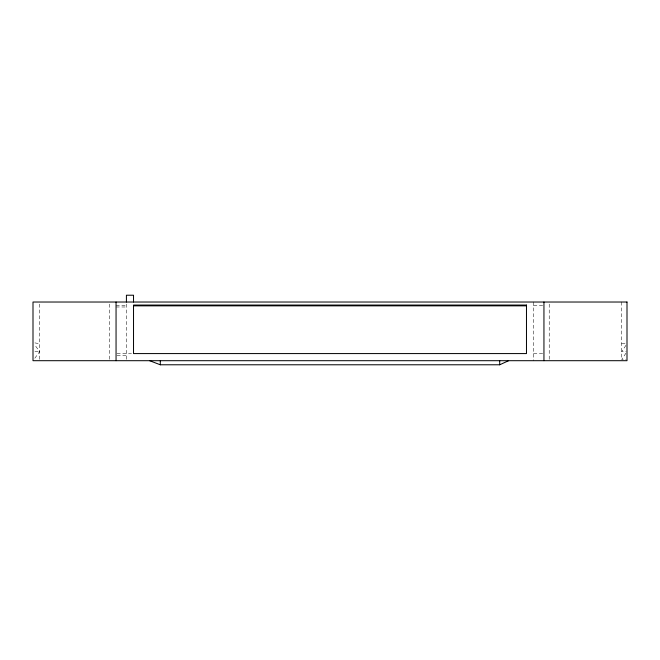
<?xml version="1.0" encoding="UTF-8"?>
<svg xmlns="http://www.w3.org/2000/svg" width="660" height="660" viewBox="0 0 660 660"><rect width="100%" height="100%" fill="white"/><g stroke="black" fill="none" stroke-linecap="round" stroke-linejoin="round"><path stroke-width="0.49" stroke-dasharray="3.3 2.47" d="M625.944 345.337L621.72 351.623L626.117 351.623M625.944 353.191L621.72 359.486L626.117 359.486M34.823 358.223L39.691 351.623L34.823 345.023M116.053 305.324L126.415 305.324M533.585 305.555L543.947 305.555M116.053 306.983L126.415 306.983M621.72 343.761L626.117 343.761M34.914 351.623L39.691 351.623M116.993 353.578L131.497 353.578M533.585 353.603L543.007 353.603M116.993 355.74L126.415 355.74M34.914 342.895L39.691 343.761M621.72 302.024L621.72 359.667M549.227 304.087L549.227 359.667M533.585 302.024L533.585 360.698M126.415 304.087L126.415 360.698M109.362 304.087L109.362 359.65M39.691 304.087L39.691 359.65"/><path stroke-width="0.99" d="M149.63 360.698L160.289 364.782L499.711 364.782L508.621 360.698M133.526 305.844L526.474 305.844M543.947 302.024L543.947 360.698M499.711 360.698L499.711 364.782M160.289 360.698L160.289 364.782M133.526 302.024L133.526 295.218L126.415 295.218L126.415 302.024M116.053 302.024L116.053 360.698M627 302.024L33 302.024L33 360.698L627 360.698L627 302.024M526.474 305.06L133.526 305.06L133.526 353.578L526.474 353.578L526.474 305.06"/></g></svg>
